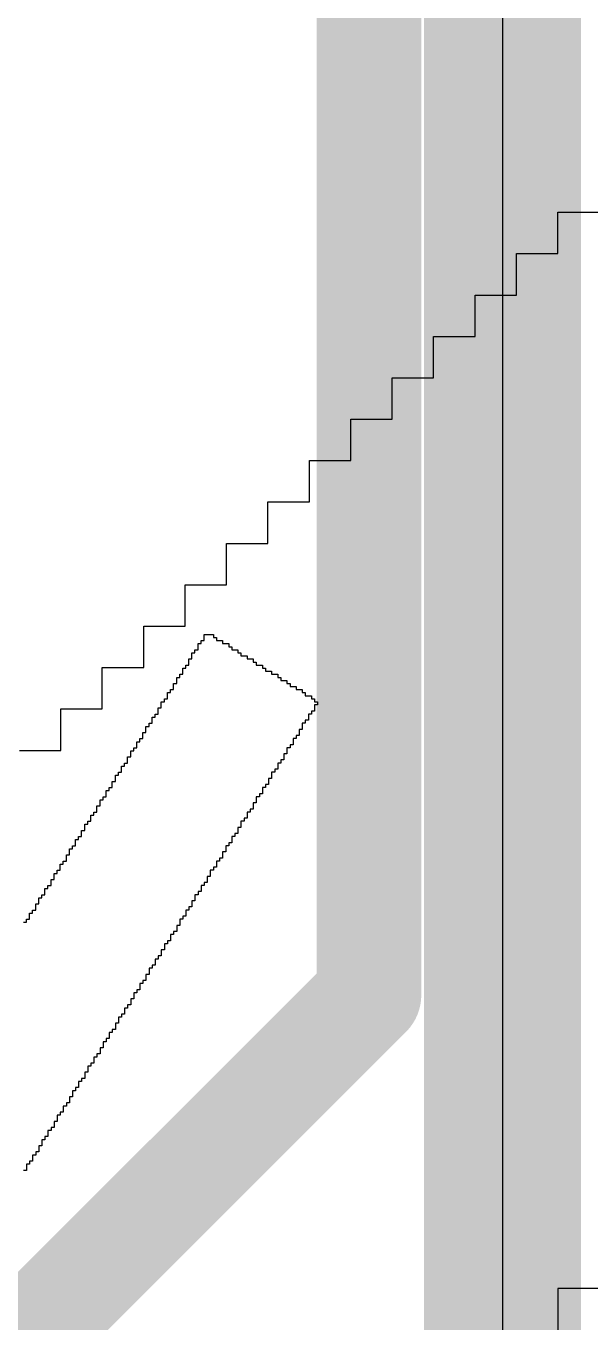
# Model space of a CAD drawing. Header units: inches. Extents: x 1.37 to 7.44, y 1.69 to 5.2.
# Drawn here: x 5.5582 to 5.6431, y 3.1787 to 3.374 of the extents above; entities that cross this region are included whole.
import ezdxf

# ---------------------------------------------------------------- set-up
doc = ezdxf.new("R2010")
doc.units = ezdxf.units.IN
doc.header["$MEASUREMENT"] = 0
for name, color, linetype in [('Bottom Layer', 5, 'Continuous'), ('Bottom Overlay', 54, 'Continuous'), ('Top Layer', 1, 'Continuous'), ('Top Overlay', 2, 'Continuous')]:
    doc.layers.add(name, color=color, linetype=linetype)

msp = doc.modelspace()

# ---------------------------------------------------------------- linework, layer by layer
at = {"layer": 'Bottom Layer'}
for points in [[(5.60983, 3.22794, 0.01575, 0.01575, 0), (5.60983, 3.54448, 0.01575, 0.01575, 0)], [(5.45276, 3.07087, 0.01575, 0.01575, 0), (5.60983, 3.22794, 0.01575, 0.01575, 0)]]:
    msp.add_lwpolyline(points, format="xyseb", dxfattribs=at)
msp.add_lwpolyline([(5.6059, 3.22794, 0.00787, 0.00787, 1), (5.61377, 3.22794, 0.00787, 0.00787, 1)], format="xyseb", close=True, dxfattribs=at)
msp.add_lwpolyline([(5.6059, 3.22794, 0.00787, 0.00787, 1), (5.61377, 3.22794, 0.00787, 0.00787, 1)], format="xyseb", close=True, dxfattribs=at)
at = {"layer": 'Bottom Overlay'}
for p, q in [((5.63827, 3.33965), (5.63827, 3.34589)), ((5.63827, 3.34589), (5.6445, 3.34589)), ((5.63203, 3.33341), (5.63203, 3.33965)), ((5.63203, 3.33965), (5.63827, 3.33965)), ((5.62579, 3.32718), (5.62579, 3.33341)), ((5.62579, 3.33341), (5.63203, 3.33341)), ((5.61955, 3.32094), (5.61955, 3.32718)), ((5.61955, 3.32718), (5.62579, 3.32718)), ((5.61331, 3.3147), (5.61331, 3.32094)), ((5.61331, 3.32094), (5.61955, 3.32094)), ((5.60708, 3.30846), (5.60708, 3.3147)), ((5.60708, 3.3147), (5.61331, 3.3147)), ((5.60084, 3.30223), (5.60084, 3.30846)), ((5.60084, 3.30846), (5.60708, 3.30846)), ((5.5946, 3.29599), (5.5946, 3.30223)), ((5.5946, 3.30223), (5.60084, 3.30223)), ((5.58836, 3.28975), (5.58836, 3.29599)), ((5.58836, 3.29599), (5.5946, 3.29599)), ((5.58213, 3.28351), (5.58213, 3.28975)), ((5.58213, 3.28975), (5.58836, 3.28975)), ((5.57589, 3.27728), (5.57589, 3.28351)), ((5.57589, 3.28351), (5.58213, 3.28351)), ((5.56965, 3.27104), (5.56965, 3.27728)), ((5.56965, 3.27728), (5.57589, 3.27728)), ((5.56341, 3.2648), (5.56341, 3.27104)), ((5.56341, 3.27104), (5.56965, 3.27104)), ((5.55718, 3.2648), (5.56341, 3.2648)), ((5.6445, 3.18371), (5.63827, 3.18371)), ((5.63827, 3.18371), (5.63827, 3.17747))]:
    msp.add_line(p, q, dxfattribs=at)
at = {"layer": 'Top Layer'}
msp.add_line((5.62992, 3.74016), (5.62992, 3.00494), dxfattribs=at)
at = {"layer": 'Top Overlay'}
for p, q in [((5.58455, 3.28088), (5.58455, 3.28134)), ((5.58455, 3.28134), (5.58501, 3.28134)), ((5.58501, 3.28134), (5.58501, 3.28226)), ((5.58501, 3.28226), (5.58639, 3.28226)), ((5.58639, 3.28226), (5.58639, 3.2818)), ((5.58639, 3.2818), (5.58685, 3.2818)), ((5.58685, 3.2818), (5.58685, 3.28134)), ((5.58685, 3.28134), (5.58778, 3.28134)), ((5.58778, 3.28134), (5.58778, 3.28088)), ((5.58316, 3.27857), (5.58316, 3.27949)), ((5.58316, 3.27949), (5.58362, 3.27949)), ((5.58362, 3.27949), (5.58362, 3.27995)), ((5.58362, 3.27995), (5.58409, 3.27995)), ((5.58409, 3.27995), (5.58409, 3.28088)), ((5.58409, 3.28088), (5.58455, 3.28088)), ((5.58778, 3.28088), (5.5887, 3.28088)), ((5.5887, 3.28088), (5.5887, 3.28042)), ((5.5887, 3.28042), (5.58916, 3.28042)), ((5.58916, 3.28042), (5.58916, 3.27995)), ((5.58916, 3.27995), (5.59008, 3.27995)), ((5.59008, 3.27995), (5.59008, 3.27949)), ((5.59008, 3.27949), (5.59054, 3.27949)), ((5.59054, 3.27949), (5.59054, 3.27903)), ((5.58224, 3.27719), (5.58224, 3.27765)), ((5.58224, 3.27765), (5.5827, 3.27765)), ((5.5827, 3.27765), (5.5827, 3.27857)), ((5.5827, 3.27857), (5.58316, 3.27857)), ((5.59054, 3.27903), (5.59147, 3.27903)), ((5.59147, 3.27903), (5.59147, 3.27857)), ((5.59147, 3.27857), (5.59239, 3.27857)), ((5.59239, 3.27857), (5.59239, 3.27811)), ((5.59239, 3.27811), (5.59285, 3.27811)), ((5.59285, 3.27811), (5.59285, 3.27765)), ((5.59285, 3.27765), (5.59377, 3.27765)), ((5.59377, 3.27765), (5.59377, 3.27719)), ((5.58086, 3.27488), (5.58086, 3.2758)), ((5.58086, 3.2758), (5.58132, 3.2758)), ((5.58132, 3.2758), (5.58132, 3.27626)), ((5.58132, 3.27626), (5.58178, 3.27626)), ((5.58178, 3.27626), (5.58178, 3.27719)), ((5.58178, 3.27719), (5.58224, 3.27719)), ((5.59377, 3.27719), (5.59424, 3.27719)), ((5.59424, 3.27719), (5.59424, 3.27673)), ((5.59424, 3.27673), (5.59516, 3.27673)), ((5.59516, 3.27673), (5.59516, 3.27626)), ((5.59516, 3.27626), (5.59608, 3.27626)), ((5.59608, 3.27626), (5.59608, 3.2758)), ((5.59608, 3.2758), (5.59654, 3.2758)), ((5.59654, 3.2758), (5.59654, 3.27534)), ((5.59654, 3.27534), (5.59747, 3.27534)), ((5.59747, 3.27534), (5.59747, 3.27488)), ((5.57947, 3.27257), (5.57947, 3.2735)), ((5.57947, 3.2735), (5.57993, 3.2735)), ((5.57993, 3.2735), (5.57993, 3.27396)), ((5.57993, 3.27396), (5.58039, 3.27396)), ((5.58039, 3.27396), (5.58039, 3.27488)), ((5.58039, 3.27488), (5.58086, 3.27488)), ((5.59747, 3.27488), (5.59793, 3.27488)), ((5.59793, 3.27488), (5.59793, 3.27442)), ((5.59793, 3.27442), (5.59885, 3.27442)), ((5.59885, 3.27442), (5.59885, 3.27396)), ((5.59885, 3.27396), (5.59977, 3.27396)), ((5.59977, 3.27396), (5.59977, 3.2735)), ((5.59977, 3.2735), (5.60023, 3.2735)), ((5.60023, 3.2735), (5.60023, 3.27303)), ((5.57855, 3.27119), (5.57855, 3.27211)), ((5.57855, 3.27211), (5.57901, 3.27211)), ((5.57901, 3.27211), (5.57901, 3.27257)), ((5.57901, 3.27257), (5.57947, 3.27257)), ((5.60023, 3.27303), (5.60116, 3.27303)), ((5.60116, 3.27303), (5.60116, 3.27257)), ((5.60116, 3.27257), (5.60162, 3.27257)), ((5.60162, 3.27257), (5.60162, 3.27211)), ((5.60162, 3.27211), (5.60208, 3.27211)), ((5.60208, 3.27165), (5.60162, 3.27165)), ((5.60162, 3.27165), (5.60162, 3.27073)), ((5.60208, 3.27211), (5.60208, 3.27165)), ((5.57717, 3.26888), (5.57717, 3.2698)), ((5.57717, 3.2698), (5.57763, 3.2698)), ((5.57763, 3.2698), (5.57763, 3.27027)), ((5.57763, 3.27027), (5.57809, 3.27027)), ((5.57809, 3.27027), (5.57809, 3.27119)), ((5.57809, 3.27119), (5.57855, 3.27119)), ((5.60116, 3.27027), (5.60069, 3.27027)), ((5.60069, 3.27027), (5.60069, 3.26934)), ((5.60162, 3.27073), (5.60116, 3.27073)), ((5.60116, 3.27073), (5.60116, 3.27027)), ((5.57578, 3.26658), (5.57578, 3.2675)), ((5.57578, 3.2675), (5.57624, 3.2675)), ((5.57624, 3.2675), (5.57624, 3.26842)), ((5.57624, 3.26842), (5.5767, 3.26842)), ((5.5767, 3.26842), (5.5767, 3.26888)), ((5.5767, 3.26888), (5.57717, 3.26888)), ((5.59977, 3.26796), (5.59931, 3.26796)), ((5.59931, 3.26796), (5.59931, 3.26704)), ((5.60023, 3.26888), (5.59977, 3.26888)), ((5.59977, 3.26888), (5.59977, 3.26796)), ((5.60069, 3.26934), (5.60023, 3.26934)), ((5.60023, 3.26934), (5.60023, 3.26888)), ((5.57486, 3.26519), (5.57486, 3.26611)), ((5.57486, 3.26611), (5.57532, 3.26611)), ((5.57532, 3.26611), (5.57532, 3.26658)), ((5.57532, 3.26658), (5.57578, 3.26658)), ((5.59839, 3.26565), (5.59793, 3.26565)), ((5.59793, 3.26565), (5.59793, 3.26519)), ((5.59885, 3.26658), (5.59839, 3.26658)), ((5.59839, 3.26658), (5.59839, 3.26565)), ((5.59931, 3.26704), (5.59885, 3.26704)), ((5.59885, 3.26704), (5.59885, 3.26658)), ((5.57347, 3.26288), (5.57347, 3.26381)), ((5.57347, 3.26381), (5.57394, 3.26381)), ((5.57394, 3.26381), (5.57394, 3.26473)), ((5.57394, 3.26473), (5.5744, 3.26473)), ((5.5744, 3.26473), (5.5744, 3.26519)), ((5.5744, 3.26519), (5.57486, 3.26519)), ((5.59747, 3.26427), (5.597, 3.26427)), ((5.597, 3.26427), (5.597, 3.26335)), ((5.59793, 3.26519), (5.59747, 3.26519)), ((5.59747, 3.26519), (5.59747, 3.26427)), ((5.57255, 3.2615), (5.57255, 3.26242)), ((5.57255, 3.26242), (5.57301, 3.26242)), ((5.57301, 3.26242), (5.57301, 3.26288)), ((5.57301, 3.26288), (5.57347, 3.26288)), ((5.59608, 3.26196), (5.59562, 3.26196)), ((5.59562, 3.26196), (5.59562, 3.2615)), ((5.59654, 3.26288), (5.59608, 3.26288)), ((5.59608, 3.26288), (5.59608, 3.26196)), ((5.597, 3.26335), (5.59654, 3.26335)), ((5.59654, 3.26335), (5.59654, 3.26288)), ((5.57117, 3.25919), (5.57117, 3.26012)), ((5.57117, 3.26012), (5.57163, 3.26012)), ((5.57163, 3.26012), (5.57163, 3.26104)), ((5.57163, 3.26104), (5.57209, 3.26104)), ((5.57209, 3.26104), (5.57209, 3.2615)), ((5.57209, 3.2615), (5.57255, 3.2615)), ((5.5947, 3.25965), (5.59424, 3.25965)), ((5.59424, 3.25965), (5.59424, 3.25919)), ((5.59516, 3.26058), (5.5947, 3.26058)), ((5.5947, 3.26058), (5.5947, 3.25965)), ((5.59562, 3.2615), (5.59516, 3.2615)), ((5.59516, 3.2615), (5.59516, 3.26058)), ((5.56978, 3.25735), (5.56978, 3.25781)), ((5.56978, 3.25781), (5.57024, 3.25781)), ((5.57024, 3.25781), (5.57024, 3.25873)), ((5.57024, 3.25873), (5.57071, 3.25873)), ((5.57071, 3.25873), (5.57071, 3.25919)), ((5.57071, 3.25919), (5.57117, 3.25919)), ((5.59331, 3.25781), (5.59285, 3.25781)), ((5.59285, 3.25781), (5.59285, 3.25689)), ((5.59377, 3.25827), (5.59331, 3.25827)), ((5.59331, 3.25827), (5.59331, 3.25781)), ((5.59424, 3.25919), (5.59377, 3.25919)), ((5.59377, 3.25919), (5.59377, 3.25827)), ((5.56886, 3.2555), (5.56886, 3.25642)), ((5.56886, 3.25642), (5.56932, 3.25642)), ((5.56932, 3.25642), (5.56932, 3.25735)), ((5.56932, 3.25735), (5.56978, 3.25735)), ((5.59239, 3.25596), (5.59193, 3.25596)), ((5.59193, 3.25596), (5.59193, 3.2555)), ((5.59285, 3.25689), (5.59239, 3.25689)), ((5.59239, 3.25689), (5.59239, 3.25596)), ((5.56748, 3.25366), (5.56748, 3.25412)), ((5.56748, 3.25412), (5.56794, 3.25412)), ((5.56794, 3.25412), (5.56794, 3.25504)), ((5.56794, 3.25504), (5.5684, 3.25504)), ((5.5684, 3.25504), (5.5684, 3.2555)), ((5.5684, 3.2555), (5.56886, 3.2555)), ((5.59101, 3.25412), (5.59054, 3.25412)), ((5.59054, 3.25412), (5.59054, 3.2532)), ((5.59147, 3.25458), (5.59101, 3.25458)), ((5.59101, 3.25458), (5.59101, 3.25412)), ((5.59193, 3.2555), (5.59147, 3.2555)), ((5.59147, 3.2555), (5.59147, 3.25458)), ((5.56609, 3.25135), (5.56609, 3.25181)), ((5.56609, 3.25181), (5.56655, 3.25181)), ((5.56655, 3.25181), (5.56655, 3.25273)), ((5.56655, 3.25273), (5.56701, 3.25273)), ((5.56701, 3.25273), (5.56701, 3.25366)), ((5.56701, 3.25366), (5.56748, 3.25366)), ((5.58962, 3.25181), (5.58916, 3.25181)), ((5.58916, 3.25181), (5.58916, 3.25089)), ((5.59008, 3.25227), (5.58962, 3.25227)), ((5.58962, 3.25227), (5.58962, 3.25181)), ((5.59054, 3.2532), (5.59008, 3.2532)), ((5.59008, 3.2532), (5.59008, 3.25227)), ((5.56471, 3.24904), (5.56471, 3.24997)), ((5.56471, 3.24997), (5.56517, 3.24997)), ((5.56517, 3.24997), (5.56517, 3.25043)), ((5.56517, 3.25043), (5.56563, 3.25043)), ((5.56563, 3.25043), (5.56563, 3.25135)), ((5.56563, 3.25135), (5.56609, 3.25135)), ((5.5887, 3.25043), (5.58824, 3.25043)), ((5.58824, 3.25043), (5.58824, 3.2495)), ((5.58916, 3.25089), (5.5887, 3.25089)), ((5.5887, 3.25089), (5.5887, 3.25043)), ((5.56379, 3.24766), (5.56379, 3.24812)), ((5.56379, 3.24812), (5.56425, 3.24812)), ((5.56425, 3.24812), (5.56425, 3.24904)), ((5.56425, 3.24904), (5.56471, 3.24904)), ((5.58732, 3.24812), (5.58685, 3.24812)), ((5.58685, 3.24812), (5.58685, 3.2472)), ((5.58778, 3.24858), (5.58732, 3.24858)), ((5.58732, 3.24858), (5.58732, 3.24812)), ((5.58824, 3.2495), (5.58778, 3.2495)), ((5.58778, 3.2495), (5.58778, 3.24858)), ((5.5624, 3.24535), (5.5624, 3.24627)), ((5.5624, 3.24627), (5.56286, 3.24627)), ((5.56286, 3.24627), (5.56286, 3.24674)), ((5.56286, 3.24674), (5.56332, 3.24674)), ((5.56332, 3.24674), (5.56332, 3.24766)), ((5.56332, 3.24766), (5.56379, 3.24766)), ((5.58639, 3.24674), (5.58593, 3.24674)), ((5.58593, 3.24674), (5.58593, 3.24581)), ((5.58685, 3.2472), (5.58639, 3.2472)), ((5.58639, 3.2472), (5.58639, 3.24674)), ((5.56148, 3.24397), (5.56148, 3.24443)), ((5.56148, 3.24443), (5.56194, 3.24443)), ((5.56194, 3.24443), (5.56194, 3.24535)), ((5.56194, 3.24535), (5.5624, 3.24535)), ((5.58501, 3.24443), (5.58455, 3.24443)), ((5.58455, 3.24443), (5.58455, 3.24351)), ((5.58547, 3.24489), (5.58501, 3.24489)), ((5.58501, 3.24489), (5.58501, 3.24443)), ((5.58593, 3.24581), (5.58547, 3.24581)), ((5.58547, 3.24581), (5.58547, 3.24489)), ((5.56009, 3.24166), (5.56009, 3.24258)), ((5.56009, 3.24258), (5.56056, 3.24258)), ((5.56056, 3.24258), (5.56056, 3.24305)), ((5.56056, 3.24305), (5.56102, 3.24305)), ((5.56102, 3.24305), (5.56102, 3.24397)), ((5.56102, 3.24397), (5.56148, 3.24397)), ((5.58362, 3.24212), (5.58316, 3.24212)), ((5.58316, 3.24212), (5.58316, 3.2412)), ((5.58409, 3.24305), (5.58362, 3.24305)), ((5.58362, 3.24305), (5.58362, 3.24212)), ((5.58455, 3.24351), (5.58409, 3.24351)), ((5.58409, 3.24351), (5.58409, 3.24305)), ((5.55871, 3.23935), (5.55871, 3.24028)), ((5.55871, 3.24028), (5.55917, 3.24028)), ((5.55917, 3.24028), (5.55917, 3.24074)), ((5.55917, 3.24074), (5.55963, 3.24074)), ((5.55963, 3.24074), (5.55963, 3.24166)), ((5.55963, 3.24166), (5.56009, 3.24166)), ((5.5827, 3.24074), (5.58224, 3.24074)), ((5.58224, 3.24074), (5.58224, 3.23982)), ((5.58316, 3.2412), (5.5827, 3.2412)), ((5.5827, 3.2412), (5.5827, 3.24074)), ((5.55779, 3.23889), (5.55825, 3.23889)), ((5.55825, 3.23889), (5.55825, 3.23935)), ((5.55825, 3.23935), (5.55871, 3.23935)), ((5.58132, 3.23843), (5.58086, 3.23843)), ((5.58086, 3.23843), (5.58086, 3.23751)), ((5.58178, 3.23935), (5.58132, 3.23935)), ((5.58132, 3.23935), (5.58132, 3.23843)), ((5.58224, 3.23982), (5.58178, 3.23982)), ((5.58178, 3.23982), (5.58178, 3.23935)), ((5.58039, 3.23705), (5.57993, 3.23705)), ((5.57993, 3.23705), (5.57993, 3.23612)), ((5.58086, 3.23751), (5.58039, 3.23751)), ((5.58039, 3.23751), (5.58039, 3.23705)), ((5.57901, 3.23474), (5.57855, 3.23474)), ((5.57855, 3.23474), (5.57855, 3.23382)), ((5.57947, 3.23566), (5.57901, 3.23566)), ((5.57901, 3.23566), (5.57901, 3.23474)), ((5.57993, 3.23612), (5.57947, 3.23612)), ((5.57947, 3.23612), (5.57947, 3.23566)), ((5.57763, 3.23243), (5.57717, 3.23243)), ((5.57717, 3.23243), (5.57717, 3.23197)), ((5.57809, 3.23336), (5.57763, 3.23336)), ((5.57763, 3.23336), (5.57763, 3.23243)), ((5.57855, 3.23382), (5.57809, 3.23382)), ((5.57809, 3.23382), (5.57809, 3.23336)), ((5.5767, 3.23105), (5.57624, 3.23105)), ((5.57624, 3.23105), (5.57624, 3.23013)), ((5.57717, 3.23197), (5.5767, 3.23197)), ((5.5767, 3.23197), (5.5767, 3.23105)), ((5.57532, 3.22874), (5.57486, 3.22874)), ((5.57486, 3.22874), (5.57486, 3.22828)), ((5.57578, 3.22967), (5.57532, 3.22967)), ((5.57532, 3.22967), (5.57532, 3.22874)), ((5.57624, 3.23013), (5.57578, 3.23013)), ((5.57578, 3.23013), (5.57578, 3.22967)), ((5.57394, 3.22644), (5.57347, 3.22644)), ((5.57347, 3.22644), (5.57347, 3.22597)), ((5.5744, 3.22736), (5.57394, 3.22736)), ((5.57394, 3.22736), (5.57394, 3.22644)), ((5.57486, 3.22828), (5.5744, 3.22828)), ((5.5744, 3.22828), (5.5744, 3.22736)), ((5.57255, 3.22459), (5.57209, 3.22459)), ((5.57209, 3.22459), (5.57209, 3.22367)), ((5.57301, 3.22505), (5.57255, 3.22505)), ((5.57255, 3.22505), (5.57255, 3.22459)), ((5.57347, 3.22597), (5.57301, 3.22597)), ((5.57301, 3.22597), (5.57301, 3.22505)), ((5.57163, 3.22275), (5.57117, 3.22275)), ((5.57117, 3.22275), (5.57117, 3.22228)), ((5.57209, 3.22367), (5.57163, 3.22367)), ((5.57163, 3.22367), (5.57163, 3.22275)), ((5.57024, 3.2209), (5.56978, 3.2209)), ((5.56978, 3.2209), (5.56978, 3.21998)), ((5.57071, 3.22136), (5.57024, 3.22136)), ((5.57024, 3.22136), (5.57024, 3.2209)), ((5.57117, 3.22228), (5.57071, 3.22228)), ((5.57071, 3.22228), (5.57071, 3.22136)), ((5.56932, 3.21905), (5.56886, 3.21905)), ((5.56886, 3.21905), (5.56886, 3.21859)), ((5.56978, 3.21998), (5.56932, 3.21998)), ((5.56932, 3.21998), (5.56932, 3.21905)), ((5.56794, 3.21721), (5.56748, 3.21721)), ((5.56748, 3.21721), (5.56748, 3.21629)), ((5.5684, 3.21767), (5.56794, 3.21767)), ((5.56794, 3.21767), (5.56794, 3.21721)), ((5.56886, 3.21859), (5.5684, 3.21859)), ((5.5684, 3.21859), (5.5684, 3.21767)), ((5.56655, 3.2149), (5.56609, 3.2149)), ((5.56609, 3.2149), (5.56609, 3.21398)), ((5.56701, 3.21536), (5.56655, 3.21536)), ((5.56655, 3.21536), (5.56655, 3.2149)), ((5.56748, 3.21629), (5.56701, 3.21629)), ((5.56701, 3.21629), (5.56701, 3.21536)), ((5.56563, 3.21352), (5.56517, 3.21352)), ((5.56517, 3.21352), (5.56517, 3.21259)), ((5.56609, 3.21398), (5.56563, 3.21398)), ((5.56563, 3.21398), (5.56563, 3.21352)), ((5.56425, 3.21121), (5.56379, 3.21121)), ((5.56379, 3.21121), (5.56379, 3.21029)), ((5.56471, 3.21167), (5.56425, 3.21167)), ((5.56425, 3.21167), (5.56425, 3.21121)), ((5.56517, 3.21259), (5.56471, 3.21259)), ((5.56471, 3.21259), (5.56471, 3.21167)), ((5.56286, 3.2089), (5.5624, 3.2089)), ((5.5624, 3.2089), (5.5624, 3.20798)), ((5.56332, 3.20983), (5.56286, 3.20983)), ((5.56286, 3.20983), (5.56286, 3.2089)), ((5.56379, 3.21029), (5.56332, 3.21029)), ((5.56332, 3.21029), (5.56332, 3.20983)), ((5.56194, 3.20752), (5.56148, 3.20752)), ((5.56148, 3.20752), (5.56148, 3.2066)), ((5.5624, 3.20798), (5.56194, 3.20798)), ((5.56194, 3.20798), (5.56194, 3.20752)), ((5.56056, 3.20521), (5.56009, 3.20521)), ((5.56009, 3.20521), (5.56009, 3.20429)), ((5.56102, 3.20614), (5.56056, 3.20614)), ((5.56056, 3.20614), (5.56056, 3.20521)), ((5.56148, 3.2066), (5.56102, 3.2066)), ((5.56102, 3.2066), (5.56102, 3.20614)), ((5.55963, 3.20383), (5.55917, 3.20383)), ((5.55917, 3.20383), (5.55917, 3.20291)), ((5.56009, 3.20429), (5.55963, 3.20429)), ((5.55963, 3.20429), (5.55963, 3.20383)), ((5.55825, 3.20152), (5.55779, 3.20152)), ((5.55871, 3.20244), (5.55825, 3.20244)), ((5.55825, 3.20244), (5.55825, 3.20152)), ((5.55917, 3.20291), (5.55871, 3.20291)), ((5.55871, 3.20291), (5.55871, 3.20244))]:
    msp.add_line(p, q, dxfattribs=at)
msp.add_lwpolyline([(5.62992, 2.91339, 0.02362, 0.02362, 0), (5.62992, 4.29134, 0.02362, 0.02362, 0)], format="xyseb", dxfattribs=at)

doc.saveas('drawing.dxf')
